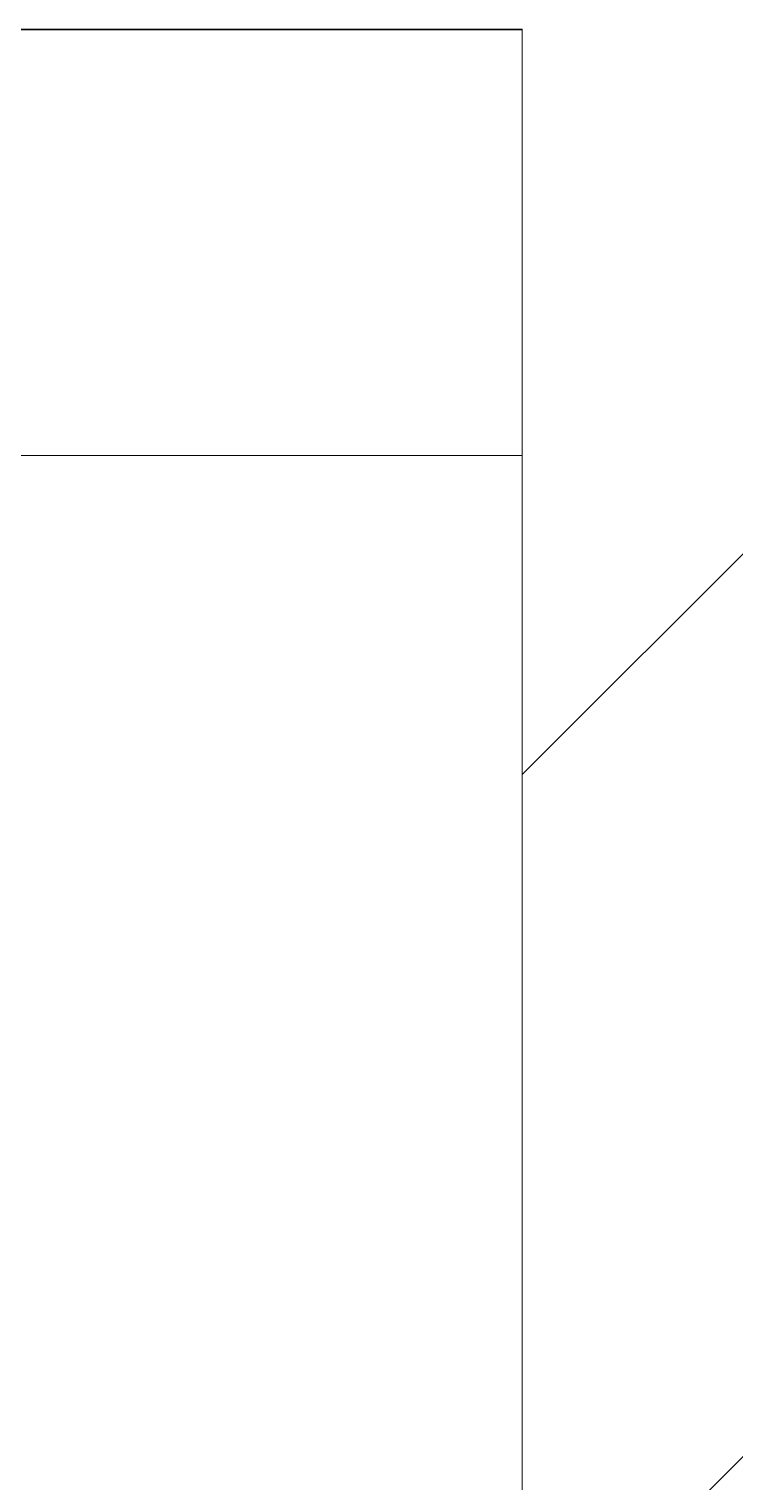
# Model space of a CAD drawing. Header units: millimetres. Extents: x -4000 to 187956, y -58990 to 162485.
# Drawn here: x 159768 to 160100, y 1417 to 2100 of the extents above; entities that cross this region are included whole.
import ezdxf

# ---------------------------------------------------------------- set-up
doc = ezdxf.new("R2010")
doc.units = ezdxf.units.MM
doc.layers.add('A-WALL', color=113, linetype='Continuous', lineweight=13)
doc.layers.add('A-WALL-PATT', color=111, linetype='Continuous', lineweight=13)

# ---------------------------------------------------------------- blocks, each defined once
blk = doc.blocks.new('CMF2_NHAXUONG_A_rvt-1-FFS - TANG 1')
at = {"layer": 'A-WALL-PATT', "lineweight": 9}
h = blk.add_hatch(dxfattribs=at)
h.set_pattern_fill('FP_12', color=250, style=0, pattern_type=2)
h.set_pattern_definition([(45, (0, 0), (-212.13203, 212.13203), [])])
h.paths.add_polyline_path([(160199.89, 500), (160199.89, 4949.9), (159999.89, 4949.9), (159999.89, 500)])
at = {"layer": 'A-WALL', "color": 35, "lineweight": 15}
for p, q in [((159999.89, 2099.5), (156700.36, 2099.5)), ((159999.89, 1899.5), (159999.89, 2099.5)), ((159619.14, 1899.5), (159999.89, 1899.5))]:
    blk.add_line(p, q, dxfattribs=at)
at = {"layer": 'A-WALL', "color": 50, "lineweight": 15}
for p, q in [((156700.36, 2099.5), (159999.89, 2099.5)), ((158249.53, 2099.9), (159999.89, 2099.9)), ((159999.89, 2099.9), (159999.89, 500)), ((159999.89, 1899.5), (159185.05, 1899.5))]:
    blk.add_line(p, q, dxfattribs=at)

msp = doc.modelspace()

# ---------------------------------------------------------------- block references
at = {"lineweight": 5}
msp.add_blockref('CMF2_NHAXUONG_A_rvt-1-FFS - TANG 1', (0, 0), dxfattribs=at)

doc.saveas('drawing.dxf')
